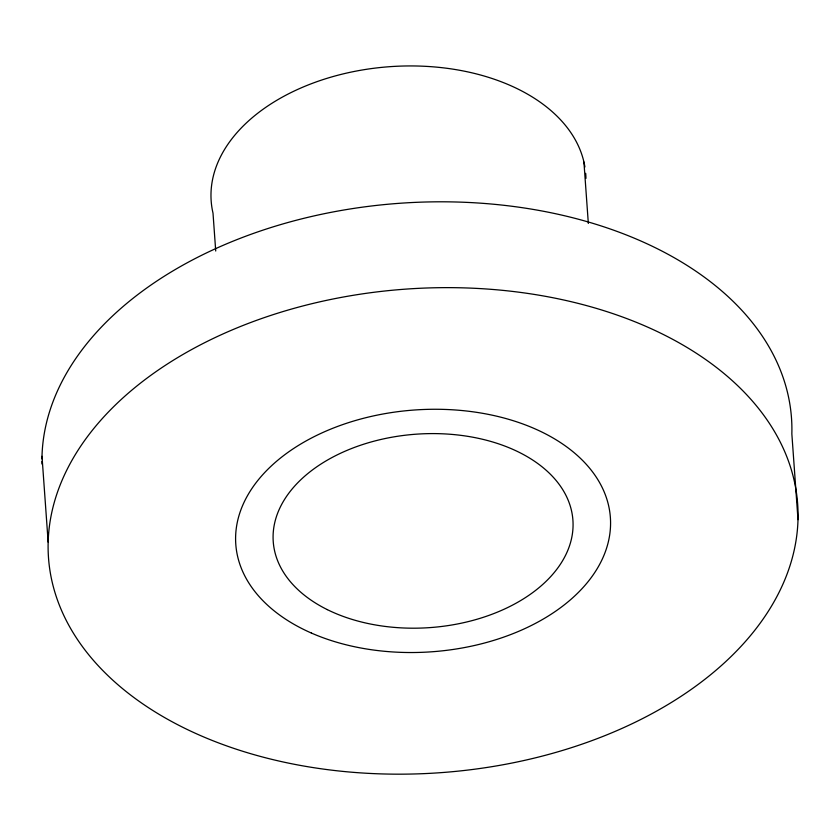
<?xml version="1.0" encoding="UTF-8"?>
<svg xmlns="http://www.w3.org/2000/svg" width="840" height="840" viewBox="0 0 840 840"><rect width="100%" height="100%" fill="white"/><g stroke="black" fill="none" stroke-linecap="round" stroke-linejoin="round"><path stroke-width="1.26" d="M798 519.666A375.543 242.403 -4.1 0 0 241.521 326.067A375.543 242.403 -4.1 0 0 229.709 746.97A375.543 242.403 -4.1 0 0 798 519.666L791.847 433.839A375.543 242.403 -4.1 0 0 421.754 202.125A375.543 242.403 -4.1 0 0 41.948 458.871M583.926 162.015L588.336 223.451M215.722 251.034L213.003 213.129A187.772 121.202 -4.1 0 1 374.808 68.145A187.772 121.202 -4.1 0 1 584.913 166.982M42 456.298L48.153 542.136M41.968 464.026A375.543 242.403 -4.1 0 1 41.937 461.444M585.69 173.303A187.772 121.202 -4.1 0 1 585.952 178.395M311.399 633.055A187.772 121.202 -4.1 0 0 609.347 536.991A187.772 121.202 -4.1 0 0 348.495 422.646A187.772 121.202 -4.1 0 0 311.399 633.055M327.274 609.609A150.224 96.957 -4.1 0 0 570.927 541.086A150.224 96.957 -4.1 0 0 371.028 441.998A150.224 96.957 -4.1 0 0 327.274 609.609"/></g></svg>
